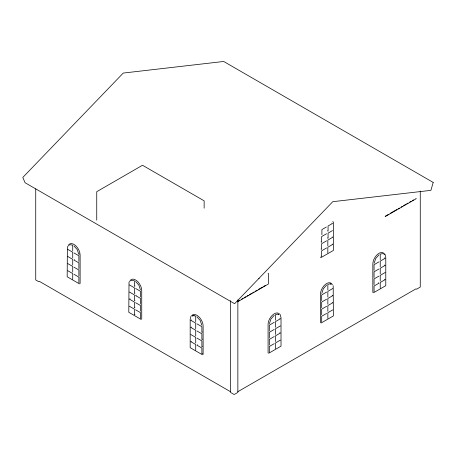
<?xml version="1.0" encoding="UTF-8"?>
<svg xmlns="http://www.w3.org/2000/svg" width="456" height="456" viewBox="0 0 456 456"><rect width="100%" height="100%" fill="white"/><g stroke="black" fill="none" stroke-linecap="round" stroke-linejoin="round"><path stroke-width="0.68" d="M269.399 323.692L270.938 318.989L274.244 315.307M321.776 293.453L323.321 288.751L326.621 285.063M374.154 263.215L375.698 258.512L378.999 254.824M67.385 246.588L67.174 276.769L79.498 283.888M129.008 282.121L128.797 312.303L141.121 319.417M191.001 316.145L190.175 319.223L190.175 347.689L202.498 354.802M79.412 253.952L78.797 254.305L77.258 249.603L73.952 245.915M74.567 259.692L73.952 260.051L78.882 262.895L78.882 268.59M134.959 285.975L134.343 286.328L134.343 280.736L132.189 280.258L131.043 280.611M134.959 293.088L134.343 293.447L134.343 287.753L129.413 284.909M130.028 298.783L129.413 299.136L134.343 301.986L134.343 307.675L134.959 307.321M136.19 295.226L135.574 295.579L140.505 298.423L140.505 304.118M134.959 300.208L134.343 300.561L134.343 294.867L129.413 292.022M134.959 314.435L134.343 314.794L134.343 309.1L129.413 306.255M326.359 227.014L321.902 229.585L321.902 234.732M326.593 233.717L321.662 236.561L321.662 242.256L321.047 241.897M332.521 230.571L328.063 233.141L328.063 238.288L327.448 237.929M326.593 240.831L321.662 243.681L321.662 249.369L321.047 249.016M191.406 319.935L190.79 320.294L195.721 323.139L195.721 328.833M326.593 247.95L321.662 250.794L321.662 256.489L321.047 256.13M191.406 327.055L190.79 327.408L195.721 330.252L195.721 335.947M238.477 300.96L239.708 300.248M241.555 299.176L242.791 298.469M244.023 297.757L245.869 296.691M247.101 295.978L248.338 295.266M249.569 294.553L251.416 293.487M252.647 292.775L253.884 292.062M255.115 291.35L256.962 290.284M258.193 289.571L262.508 287.08M263.739 286.368L265.591 285.302M388.216 214.502L385.138 216.286L385.445 216.463L416.254 198.673L415.946 198.497M390.068 213.436L396.845 209.526M398.077 208.814L399.308 208.101M401.155 207.035L402.392 206.323M403.623 205.61L405.469 204.544M406.701 203.832L407.938 203.119M409.784 202.054L411.016 201.341M412.247 200.629L413.484 199.916M237.553 301.849L268.362 284.06L268.362 273.383L268.054 273.207M202.498 332.031L201.883 332.39L201.883 326.695L196.952 323.851M191.406 341.282L190.79 341.641L195.721 344.485L195.721 350.179M202.498 339.15L201.883 339.503L201.883 333.809L196.952 330.965M197.568 344.839L196.952 345.198L201.883 348.042L201.883 353.736L202.498 353.377M202.498 346.264L201.883 346.617L201.883 340.928L196.952 338.078M274.244 322.318L269.314 325.168L269.314 330.856M326.621 292.079L321.691 294.924L321.691 300.618M332.783 288.523L327.853 291.367L327.853 297.061M378.999 261.841L374.068 264.685L374.068 270.38M274.244 329.437L269.314 332.281L269.314 337.976M280.406 325.88L275.475 328.725L275.475 334.419M326.621 299.193L321.691 302.043L321.691 307.732M378.999 268.954L374.068 271.799L374.068 277.493M274.244 336.551L269.314 339.395L269.314 345.089M326.621 306.312L321.691 309.157L321.691 314.851M378.999 276.068L374.068 278.918L374.068 284.607M385.16 272.511L380.23 275.361L380.23 281.05M274.244 343.664L269.314 346.514L269.314 352.203M280.406 340.108L275.475 342.958L275.475 348.646M326.621 313.426L321.691 316.27L321.691 321.964M332.783 309.869L327.853 312.713L327.853 318.408M268.698 353.275L281.021 346.155L281.021 317.695L280.195 314.617L279.214 313.705M321.075 323.03L333.399 315.917L333.188 285.735M373.453 292.792L385.776 285.678L385.776 257.212L384.95 254.135M237.861 391.681L415.946 288.865L416.562 289.218L420.261 287.086L420.261 191.024M69.42 245.083L70.566 244.724L72.721 245.208L72.721 250.8M194.182 315.284L192.421 315.997L193.566 315.643L195.721 316.122L195.721 321.714M383.53 253.986L382.385 253.633L380.23 254.112L380.23 259.703M332.755 221.622L333.376 221.975L333.376 250.435L321.047 257.555L320.431 257.195M331.905 223.098L332.521 223.451L328.063 226.028L328.063 231.169L327.448 230.816M384.545 257.925L385.16 258.284L380.23 261.128L380.23 266.823M384.545 265.044L385.16 265.398L380.23 268.242L380.23 273.936M332.139 236.92L332.755 237.274L327.83 240.118L327.83 245.812M332.139 244.034L332.755 244.387L327.83 247.237L327.83 252.926M384.545 279.271L385.16 279.631L380.23 282.475L380.23 288.169M378.383 282.828L378.999 283.187L374.068 286.032L374.068 291.726M330.537 283.871L331.153 284.225L330.007 283.871L327.853 284.35L327.853 289.948M332.167 295.283L332.783 295.636L327.853 298.486L327.853 304.175M332.167 302.396L332.783 302.755L327.853 305.6L327.853 311.294M258.808 278.542L259.116 278.724M278.16 314.11L278.776 314.469L277.63 314.116L275.475 314.594L275.475 320.186M279.79 318.408L280.406 318.761L275.475 321.611L275.475 327.3M279.79 332.641L280.406 332.994L275.475 335.838L275.475 341.533M67.79 249.375L72.721 252.219L72.721 257.914M73.952 252.932L78.882 255.782L78.882 261.47M135.574 288.466L140.505 291.31L140.505 297.004M67.79 256.489L72.721 259.339L72.721 265.027M190.79 334.522L195.721 337.372L195.721 343.06M67.79 263.608L72.721 266.452L72.721 272.146M73.952 267.165L78.882 270.009L78.882 275.703M135.574 302.693L140.505 305.543L140.505 311.231M135.574 309.812L140.505 312.656L140.505 318.351M67.79 270.721L72.721 273.566L72.721 279.26M73.952 274.278L78.882 277.128L78.882 282.817M230.462 391.681L39.438 281.392L38.823 281.745L35.739 279.967L35.739 188.892M196.952 316.834L200.252 320.522L201.797 325.225M135.574 281.449L138.875 285.137L140.419 289.839M372.837 292.438L372.837 263.973A8.715 5.033 -60 0 1 377.927 254.026A8.715 5.033 -60 0 1 384.79 254.642M320.46 322.677L320.46 294.217A8.715 5.033 -60 0 1 325.55 284.265A8.715 5.033 -60 0 1 332.413 284.88M268.077 352.915L268.077 324.455A8.715 5.033 -60 0 1 271.884 315.683A8.715 5.033 -60 0 1 278.599 313.352M237.861 299.888L237.861 392.394L234.162 394.525L230.462 392.394L230.462 300.601M204.14 208.158L204.14 200.834L142.517 165.26L96.746 191.685L96.746 220.145M203.114 354.449L203.114 325.983A8.715 5.033 60 0 0 198.548 316.475A8.715 5.033 60 0 0 191.617 315.786M141.736 319.063L141.736 290.597A8.715 5.033 60 0 0 136.378 280.451A8.715 5.033 60 0 0 129.624 281.762M80.114 283.529L80.114 255.069A8.715 5.033 60 0 0 74.755 244.918A8.715 5.033 60 0 0 68.001 246.234M433.2 182.434L430.909 190.363L332.755 201.695L234.601 303.702L25.091 182.742L22.8 177.452L123.245 73.068L223.685 61.474L433.2 182.434"/></g></svg>
